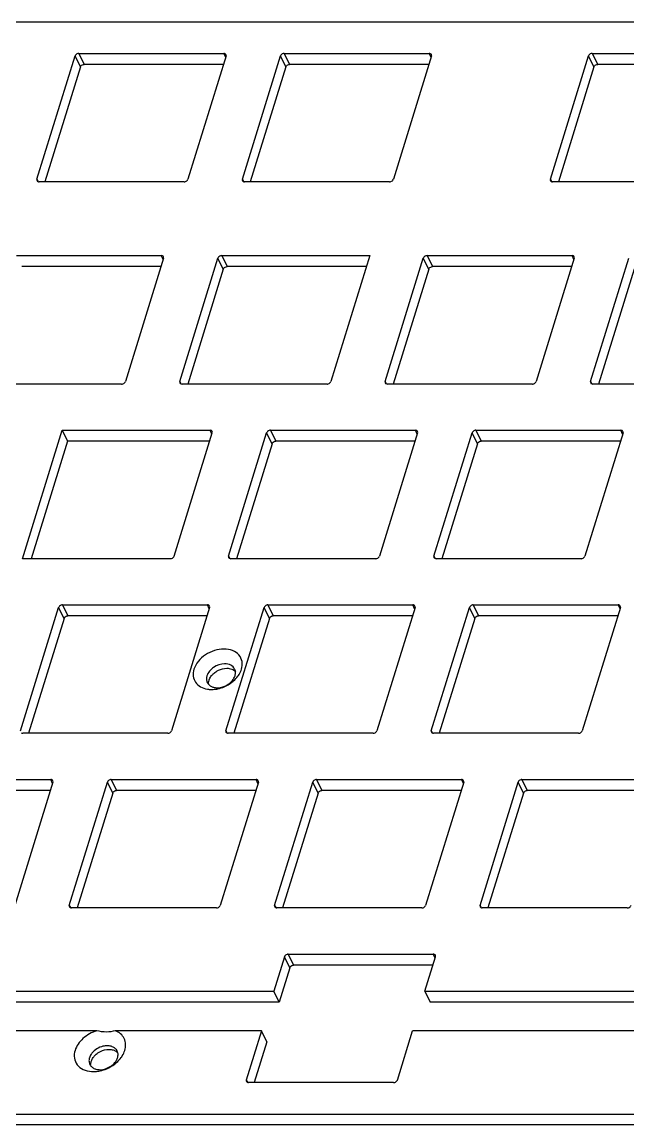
# Model space of a CAD drawing. Header units: inches. Extents: x 19872 to 20895, y -3871 to -3154.
# Drawn here: x 20554.5 to 20606.2, y -3346.9 to -3252.9 of the extents above; entities that cross this region are included whole.
import ezdxf

# ---------------------------------------------------------------- set-up
doc = ezdxf.new("R2010")
doc.units = ezdxf.units.IN
doc.header["$LTSCALE"] = 1.21
doc.header["$MEASUREMENT"] = 0
doc.layers.get('0').update_dxf_attribs({"linetype": 'CONTINUOUS'})

msp = doc.modelspace()

# ---------------------------------------------------------------- linework, layer by layer
at = {"color": 7, "linetype": 'Continuous'}
for p, q in [((20805.664, -3252.895), (20489.187, -3252.895)), ((20555.795, -3266.289), (20559.041, -3255.785)), ((20559.499, -3256.717), (20559.041, -3255.785)), ((20559.367, -3255.566), (20559.824, -3256.498)), ((20559.367, -3255.566), (20571.718, -3255.566)), ((20571.908, -3255.785), (20568.662, -3266.289)), ((20571.876, -3255.888), (20571.718, -3255.566)), ((20573.295, -3266.289), (20576.541, -3255.785)), ((20576.999, -3256.717), (20576.541, -3255.785)), ((20576.867, -3255.566), (20577.324, -3256.498)), ((20576.867, -3255.566), (20589.218, -3255.566)), ((20589.408, -3255.785), (20586.162, -3266.289)), ((20589.377, -3255.888), (20589.218, -3255.566)), ((20599.545, -3266.289), (20602.791, -3255.785)), ((20603.249, -3256.717), (20602.791, -3255.785)), ((20603.117, -3255.566), (20603.575, -3256.498)), ((20603.117, -3255.566), (20615.469, -3255.566)), ((20559.499, -3256.717), (20556.473, -3266.509)), ((20571.688, -3256.498), (20559.824, -3256.498)), ((20576.999, -3256.717), (20573.973, -3266.509)), ((20589.188, -3256.498), (20577.324, -3256.498)), ((20603.249, -3256.717), (20600.223, -3266.509)), ((20615.438, -3256.498), (20603.575, -3256.498)), ((20555.795, -3266.289), (20555.89, -3266.484)), ((20568.337, -3266.509), (20555.985, -3266.509)), ((20573.295, -3266.289), (20573.391, -3266.484)), ((20585.837, -3266.509), (20573.485, -3266.509)), ((20599.545, -3266.289), (20599.641, -3266.484)), ((20612.087, -3266.509), (20599.735, -3266.509)), ((20554.04, -3272.801), (20566.392, -3272.801)), ((20566.362, -3273.734), (20554.498, -3273.734)), ((20566.582, -3273.021), (20563.336, -3283.525)), ((20566.55, -3273.124), (20566.392, -3272.801)), ((20567.969, -3283.525), (20571.215, -3273.021)), ((20571.673, -3273.953), (20571.215, -3273.021)), ((20571.541, -3272.801), (20571.998, -3273.734)), ((20571.541, -3272.801), (20584.15, -3272.801)), ((20583.862, -3273.734), (20571.998, -3273.734)), ((20584.15, -3272.801), (20580.836, -3283.525)), ((20585.469, -3283.525), (20588.715, -3273.021)), ((20589.173, -3273.953), (20588.715, -3273.021)), ((20589.041, -3272.801), (20589.498, -3273.734)), ((20589.041, -3272.801), (20601.392, -3272.801)), ((20601.362, -3273.734), (20589.498, -3273.734)), ((20601.582, -3273.021), (20598.336, -3283.525)), ((20601.55, -3273.124), (20601.392, -3272.801)), ((20602.969, -3283.525), (20606.215, -3273.021)), ((20571.673, -3273.953), (20568.647, -3283.745)), ((20589.173, -3273.953), (20586.147, -3283.745)), ((20606.673, -3273.953), (20603.647, -3283.745)), ((20563.01, -3283.745), (20550.659, -3283.745)), ((20567.969, -3283.525), (20568.064, -3283.72)), ((20580.51, -3283.745), (20568.159, -3283.745)), ((20585.469, -3283.525), (20585.564, -3283.72)), ((20598.011, -3283.745), (20585.659, -3283.745)), ((20602.969, -3283.525), (20603.065, -3283.72)), ((20615.511, -3283.745), (20603.159, -3283.745)), ((20554.552, -3298.628), (20557.933, -3287.685)), ((20557.933, -3287.685), (20558.391, -3288.617)), ((20557.933, -3287.685), (20570.543, -3287.685)), ((20570.701, -3288.007), (20570.543, -3287.685)), ((20575.691, -3287.685), (20576.149, -3288.617)), ((20575.691, -3287.685), (20588.043, -3287.685)), ((20588.201, -3288.007), (20588.043, -3287.685)), ((20593.192, -3287.685), (20593.649, -3288.617)), ((20593.192, -3287.685), (20605.543, -3287.685)), ((20605.701, -3288.007), (20605.543, -3287.685)), ((20558.391, -3288.617), (20555.297, -3298.628)), ((20570.512, -3288.617), (20558.391, -3288.617)), ((20567.487, -3298.408), (20570.733, -3287.904)), ((20572.12, -3298.408), (20575.366, -3287.904)), ((20575.823, -3288.836), (20575.366, -3287.904)), ((20588.013, -3288.617), (20576.149, -3288.617)), ((20588.233, -3287.904), (20584.987, -3298.408)), ((20589.62, -3298.408), (20592.866, -3287.904)), ((20593.324, -3288.836), (20592.866, -3287.904)), ((20605.513, -3288.617), (20593.649, -3288.617)), ((20605.733, -3287.904), (20602.487, -3298.408)), ((20575.823, -3288.836), (20572.798, -3298.628)), ((20593.324, -3288.836), (20590.298, -3298.628)), ((20567.161, -3298.628), (20554.552, -3298.628)), ((20572.12, -3298.408), (20572.215, -3298.603)), ((20584.661, -3298.628), (20572.31, -3298.628)), ((20589.62, -3298.408), (20589.715, -3298.603)), ((20602.161, -3298.628), (20589.81, -3298.628)), ((20554.395, -3313.292), (20557.641, -3302.787)), ((20558.099, -3303.72), (20557.641, -3302.787)), ((20557.967, -3302.568), (20558.425, -3303.5)), ((20557.967, -3302.568), (20570.319, -3302.568)), ((20570.509, -3302.787), (20567.263, -3313.292)), ((20570.477, -3302.89), (20570.319, -3302.568)), ((20571.895, -3313.292), (20575.142, -3302.787)), ((20575.599, -3303.72), (20575.142, -3302.787)), ((20575.467, -3302.568), (20575.925, -3303.5)), ((20575.467, -3302.568), (20587.819, -3302.568)), ((20588.009, -3302.787), (20584.763, -3313.292)), ((20587.977, -3302.89), (20587.819, -3302.568)), ((20589.396, -3313.292), (20592.642, -3302.787)), ((20593.099, -3303.72), (20592.642, -3302.787)), ((20592.967, -3302.568), (20593.425, -3303.5)), ((20592.967, -3302.568), (20605.319, -3302.568)), ((20605.509, -3302.787), (20602.263, -3313.292)), ((20605.477, -3302.89), (20605.319, -3302.568)), ((20558.099, -3303.72), (20555.073, -3313.511)), ((20570.288, -3303.5), (20558.425, -3303.5)), ((20575.599, -3303.72), (20572.573, -3313.511)), ((20587.788, -3303.5), (20575.925, -3303.5)), ((20593.099, -3303.72), (20590.074, -3313.511)), ((20605.289, -3303.5), (20593.425, -3303.5)), ((20566.937, -3313.511), (20554.585, -3313.511)), ((20571.895, -3313.292), (20571.991, -3313.486)), ((20584.437, -3313.511), (20572.086, -3313.511)), ((20589.396, -3313.292), (20589.491, -3313.486)), ((20601.937, -3313.511), (20589.586, -3313.511)), ((20544.618, -3317.451), (20556.969, -3317.451)), ((20557.159, -3317.67), (20553.913, -3328.175)), ((20557.127, -3317.774), (20556.969, -3317.451)), ((20558.546, -3328.175), (20561.792, -3317.67)), ((20562.25, -3318.603), (20561.792, -3317.67)), ((20562.118, -3317.451), (20562.575, -3318.384)), ((20562.118, -3317.451), (20574.469, -3317.451)), ((20574.659, -3317.67), (20571.413, -3328.175)), ((20574.628, -3317.774), (20574.469, -3317.451)), ((20576.046, -3328.175), (20579.292, -3317.67)), ((20579.75, -3318.603), (20579.292, -3317.67)), ((20579.618, -3317.451), (20580.076, -3318.384)), ((20579.618, -3317.451), (20591.969, -3317.451)), ((20592.16, -3317.67), (20588.914, -3328.175)), ((20592.128, -3317.774), (20591.969, -3317.451)), ((20593.546, -3328.175), (20596.793, -3317.67)), ((20597.25, -3318.603), (20596.793, -3317.67)), ((20597.118, -3317.451), (20597.576, -3318.384)), ((20597.118, -3317.451), (20609.47, -3317.451)), ((20556.939, -3318.384), (20545.075, -3318.384)), ((20562.25, -3318.603), (20559.224, -3328.394)), ((20574.439, -3318.384), (20562.575, -3318.384)), ((20579.75, -3318.603), (20576.724, -3328.394)), ((20591.939, -3318.384), (20580.076, -3318.384)), ((20597.25, -3318.603), (20594.224, -3328.394)), ((20609.439, -3318.384), (20597.576, -3318.384)), ((20558.546, -3328.175), (20558.642, -3328.369)), ((20576.046, -3328.175), (20576.142, -3328.369)), ((20593.546, -3328.175), (20593.642, -3328.369)), ((20571.088, -3328.394), (20558.736, -3328.394)), ((20588.588, -3328.394), (20576.236, -3328.394)), ((20606.088, -3328.394), (20593.737, -3328.394)), ((20576.881, -3332.554), (20575.972, -3335.495)), ((20577.338, -3333.486), (20576.881, -3332.554)), ((20577.206, -3332.334), (20577.664, -3333.267)), ((20577.206, -3332.334), (20589.558, -3332.334)), ((20588.839, -3335.495), (20589.748, -3332.554)), ((20589.716, -3332.657), (20589.558, -3332.334)), ((20577.338, -3333.486), (20576.429, -3336.427)), ((20589.528, -3333.267), (20577.664, -3333.267)), ((20539.668, -3335.495), (20575.972, -3335.495)), ((20576.429, -3336.427), (20575.972, -3335.495)), ((20588.839, -3335.495), (20589.296, -3336.427)), ((20588.839, -3335.495), (20625.143, -3335.495)), ((20576.429, -3336.427), (20540.126, -3336.427)), ((20625.6, -3336.427), (20589.296, -3336.427)), ((20560.889, -3338.863), (20538.627, -3338.863)), ((20574.931, -3338.863), (20562.465, -3338.863)), ((20574.931, -3338.863), (20573.635, -3343.058)), ((20575.388, -3339.796), (20574.931, -3338.863)), ((20586.502, -3343.058), (20587.798, -3338.863)), ((20624.102, -3338.863), (20587.798, -3338.863)), ((20575.388, -3339.796), (20574.312, -3343.277)), ((20573.635, -3343.058), (20573.73, -3343.253)), ((20586.176, -3343.277), (20573.825, -3343.277)), ((20460.429, -3345.954), (20776.907, -3345.954)), ((20777.364, -3346.886), (20460.887, -3346.886))]:
    msp.add_line(p, q, dxfattribs=at)
for centre, radius, start, end in [((20570.922, -3308.882), 0.686, 194.17779, 220.93074), ((20570.941, -3308.865), 0.712, 220.92419, 223.53991), ((20570.65, -3307.655), 2.119, 261.09539, 265.44702), ((20560.918, -3341.425), 0.691, 206.22121, 221.04871)]:
    msp.add_arc(centre, radius, start, end, dxfattribs=at)
for points, knots in [([(20559.367, -3255.566), (20559.332, -3255.566), (20559.198, -3255.588), (20559.071, -3255.689), (20559.041, -3255.785)], [0, 0, 0, 0, 0.25896, 1, 1, 1, 1]), ([(20571.902, -3255.662), (20571.887, -3255.632), (20571.83, -3255.579), (20571.757, -3255.566), (20571.718, -3255.566)], [0, 0, 0, 0, 0.463406, 1, 1, 1, 1]), ([(20576.867, -3255.566), (20576.832, -3255.566), (20576.699, -3255.588), (20576.571, -3255.689), (20576.541, -3255.785)], [0, 0, 0, 0, 0.25896, 1, 1, 1, 1]), ([(20589.402, -3255.662), (20589.387, -3255.632), (20589.331, -3255.579), (20589.257, -3255.566), (20589.218, -3255.566)], [0, 0, 0, 0, 0.463406, 1, 1, 1, 1]), ([(20603.117, -3255.566), (20603.082, -3255.566), (20602.949, -3255.588), (20602.821, -3255.689), (20602.791, -3255.785)], [0, 0, 0, 0, 0.25896, 1, 1, 1, 1]), ([(20559.499, -3256.717), (20559.508, -3256.687), (20559.576, -3256.567), (20559.721, -3256.498), (20559.824, -3256.498)], [0, 0, 0, 0, 0.234577, 1, 1, 1, 1]), ([(20576.999, -3256.717), (20577.008, -3256.687), (20577.076, -3256.567), (20577.221, -3256.498), (20577.324, -3256.498)], [0, 0, 0, 0, 0.234577, 1, 1, 1, 1]), ([(20603.249, -3256.717), (20603.258, -3256.687), (20603.327, -3256.567), (20603.471, -3256.498), (20603.575, -3256.498)], [0, 0, 0, 0, 0.234577, 1, 1, 1, 1]), ([(20568.337, -3266.509), (20568.372, -3266.509), (20568.505, -3266.487), (20568.633, -3266.385), (20568.662, -3266.289)], [0, 0, 0, 0, 0.25896, 1, 1, 1, 1]), ([(20585.837, -3266.509), (20585.872, -3266.509), (20586.005, -3266.487), (20586.133, -3266.385), (20586.162, -3266.289)], [0, 0, 0, 0, 0.25896, 1, 1, 1, 1]), ([(20566.576, -3272.897), (20566.561, -3272.868), (20566.504, -3272.815), (20566.43, -3272.801), (20566.392, -3272.801)], [0, 0, 0, 0, 0.463406, 1, 1, 1, 1]), ([(20571.541, -3272.801), (20571.506, -3272.801), (20571.372, -3272.823), (20571.245, -3272.925), (20571.215, -3273.021)], [0, 0, 0, 0, 0.25896, 1, 1, 1, 1]), ([(20571.673, -3273.953), (20571.682, -3273.923), (20571.75, -3273.803), (20571.894, -3273.734), (20571.998, -3273.734)], [0, 0, 0, 0, 0.234577, 1, 1, 1, 1]), ([(20589.041, -3272.801), (20589.006, -3272.801), (20588.872, -3272.823), (20588.745, -3272.925), (20588.715, -3273.021)], [0, 0, 0, 0, 0.25896, 1, 1, 1, 1]), ([(20589.173, -3273.953), (20589.182, -3273.923), (20589.25, -3273.803), (20589.395, -3273.734), (20589.498, -3273.734)], [0, 0, 0, 0, 0.234577, 1, 1, 1, 1]), ([(20601.576, -3272.897), (20601.561, -3272.868), (20601.505, -3272.815), (20601.431, -3272.801), (20601.392, -3272.801)], [0, 0, 0, 0, 0.463406, 1, 1, 1, 1]), ([(20563.01, -3283.745), (20563.045, -3283.745), (20563.179, -3283.723), (20563.306, -3283.621), (20563.336, -3283.525)], [0, 0, 0, 0, 0.25896, 1, 1, 1, 1]), ([(20580.51, -3283.745), (20580.545, -3283.745), (20580.679, -3283.723), (20580.807, -3283.621), (20580.836, -3283.525)], [0, 0, 0, 0, 0.25896, 1, 1, 1, 1]), ([(20598.011, -3283.745), (20598.046, -3283.745), (20598.179, -3283.723), (20598.307, -3283.621), (20598.336, -3283.525)], [0, 0, 0, 0, 0.25896, 1, 1, 1, 1]), ([(20570.726, -3287.781), (20570.712, -3287.751), (20570.655, -3287.698), (20570.581, -3287.685), (20570.543, -3287.685)], [0, 0, 0, 0, 0.463406, 1, 1, 1, 1]), ([(20575.691, -3287.685), (20575.656, -3287.685), (20575.523, -3287.707), (20575.395, -3287.808), (20575.366, -3287.904)], [0, 0, 0, 0, 0.25896, 1, 1, 1, 1]), ([(20588.227, -3287.781), (20588.212, -3287.751), (20588.155, -3287.698), (20588.081, -3287.685), (20588.043, -3287.685)], [0, 0, 0, 0, 0.463406, 1, 1, 1, 1]), ([(20593.192, -3287.685), (20593.157, -3287.685), (20593.023, -3287.707), (20592.896, -3287.808), (20592.866, -3287.904)], [0, 0, 0, 0, 0.25896, 1, 1, 1, 1]), ([(20605.727, -3287.781), (20605.712, -3287.751), (20605.655, -3287.698), (20605.582, -3287.685), (20605.543, -3287.685)], [0, 0, 0, 0, 0.463406, 1, 1, 1, 1]), ([(20575.823, -3288.836), (20575.833, -3288.806), (20575.901, -3288.686), (20576.045, -3288.617), (20576.149, -3288.617)], [0, 0, 0, 0, 0.234577, 1, 1, 1, 1]), ([(20593.324, -3288.836), (20593.333, -3288.806), (20593.401, -3288.686), (20593.545, -3288.617), (20593.649, -3288.617)], [0, 0, 0, 0, 0.234577, 1, 1, 1, 1]), ([(20567.161, -3298.628), (20567.196, -3298.628), (20567.329, -3298.606), (20567.457, -3298.504), (20567.487, -3298.408)], [0, 0, 0, 0, 0.25896, 1, 1, 1, 1]), ([(20584.661, -3298.628), (20584.696, -3298.628), (20584.83, -3298.606), (20584.957, -3298.504), (20584.987, -3298.408)], [0, 0, 0, 0, 0.25896, 1, 1, 1, 1]), ([(20602.161, -3298.628), (20602.196, -3298.628), (20602.33, -3298.606), (20602.457, -3298.504), (20602.487, -3298.408)], [0, 0, 0, 0, 0.25896, 1, 1, 1, 1]), ([(20557.967, -3302.568), (20557.932, -3302.568), (20557.799, -3302.59), (20557.671, -3302.692), (20557.641, -3302.787)], [0, 0, 0, 0, 0.25896, 1, 1, 1, 1]), ([(20570.502, -3302.664), (20570.488, -3302.634), (20570.431, -3302.581), (20570.357, -3302.568), (20570.319, -3302.568)], [0, 0, 0, 0, 0.463406, 1, 1, 1, 1]), ([(20575.467, -3302.568), (20575.432, -3302.568), (20575.299, -3302.59), (20575.171, -3302.692), (20575.142, -3302.787)], [0, 0, 0, 0, 0.25896, 1, 1, 1, 1]), ([(20588.002, -3302.664), (20587.988, -3302.634), (20587.931, -3302.581), (20587.857, -3302.568), (20587.819, -3302.568)], [0, 0, 0, 0, 0.463406, 1, 1, 1, 1]), ([(20592.967, -3302.568), (20592.932, -3302.568), (20592.799, -3302.59), (20592.671, -3302.692), (20592.642, -3302.787)], [0, 0, 0, 0, 0.25896, 1, 1, 1, 1]), ([(20605.502, -3302.664), (20605.488, -3302.634), (20605.431, -3302.581), (20605.357, -3302.568), (20605.319, -3302.568)], [0, 0, 0, 0, 0.463406, 1, 1, 1, 1]), ([(20558.099, -3303.72), (20558.108, -3303.689), (20558.176, -3303.569), (20558.321, -3303.5), (20558.425, -3303.5)], [0, 0, 0, 0, 0.234577, 1, 1, 1, 1]), ([(20575.599, -3303.72), (20575.609, -3303.689), (20575.677, -3303.569), (20575.821, -3303.5), (20575.925, -3303.5)], [0, 0, 0, 0, 0.234577, 1, 1, 1, 1]), ([(20593.099, -3303.72), (20593.109, -3303.689), (20593.177, -3303.569), (20593.321, -3303.5), (20593.425, -3303.5)], [0, 0, 0, 0, 0.234577, 1, 1, 1, 1]), ([(20573.225, -3308.051), (20573.29, -3307.841), (20573.337, -3307.396), (20573.044, -3306.782), (20572.454, -3306.4), (20571.703, -3306.285), (20570.891, -3306.426), (20569.914, -3306.894), (20569.325, -3307.555), (20569.172, -3308.051)], [0, 0, 0, 0, 0.11158, 0.216046, 0.327089, 0.453024, 0.592442, 0.737252, 1, 1, 1, 1]), ([(20569.172, -3308.051), (20569.114, -3308.24), (20569.064, -3308.632), (20569.268, -3309.191), (20569.722, -3309.592), (20570.114, -3309.716), (20570.322, -3309.748)], [0, 0, 0, 0, 0.25244, 0.487913, 0.730666, 1, 1, 1, 1]), ([(20571.788, -3307.592), (20571.459, -3307.592), (20570.822, -3307.801), (20570.366, -3308.318), (20570.276, -3308.611)], [0, 0, 0, 0, 0.516982, 1, 1, 1, 1]), ([(20570.672, -3308.592), (20570.697, -3308.561), (20570.804, -3308.438), (20570.93, -3308.332), (20571.032, -3308.263)], [0, 0, 0, 0, 0.243595, 1, 1, 1, 1]), ([(20571.032, -3308.263), (20571.102, -3308.216), (20571.388, -3308.052), (20571.721, -3307.966), (20571.966, -3307.965)], [0, 0, 0, 0, 0.256059, 1, 1, 1, 1]), ([(20572.64, -3308.038), (20572.572, -3307.899), (20572.309, -3307.653), (20571.967, -3307.592), (20571.788, -3307.592)], [0, 0, 0, 0, 0.463511, 1, 1, 1, 1]), ([(20571.966, -3307.965), (20572.113, -3307.965), (20572.393, -3308.006), (20572.636, -3308.162), (20572.721, -3308.259)], [0, 0, 0, 0, 0.531386, 1, 1, 1, 1]), ([(20572.67, -3308.611), (20572.68, -3308.578), (20572.712, -3308.451), (20572.717, -3308.316), (20572.7, -3308.221)], [0, 0, 0, 0, 0.260925, 1, 1, 1, 1]), ([(20572.921, -3308.64), (20572.955, -3308.594), (20573.079, -3308.411), (20573.176, -3308.208), (20573.225, -3308.051)], [0, 0, 0, 0, 0.261044, 1, 1, 1, 1]), ([(20570.276, -3308.611), (20570.264, -3308.648), (20570.229, -3308.791), (20570.23, -3308.944), (20570.257, -3309.05)], [0, 0, 0, 0, 0.262386, 1, 1, 1, 1]), ([(20570.426, -3309.355), (20570.445, -3309.376), (20570.533, -3309.458), (20570.64, -3309.518), (20570.724, -3309.551)], [0, 0, 0, 0, 0.241426, 1, 1, 1, 1]), ([(20570.459, -3308.984), (20570.469, -3308.95), (20570.521, -3308.81), (20570.601, -3308.681), (20570.672, -3308.592)], [0, 0, 0, 0, 0.238015, 1, 1, 1, 1]), ([(20571.158, -3309.629), (20571.487, -3309.629), (20572.124, -3309.42), (20572.58, -3308.904), (20572.67, -3308.611)], [0, 0, 0, 0, 0.516982, 1, 1, 1, 1]), ([(20572.409, -3309.159), (20572.458, -3309.121), (20572.646, -3308.966), (20572.813, -3308.786), (20572.921, -3308.64)], [0, 0, 0, 0, 0.256573, 1, 1, 1, 1]), ([(20570.482, -3309.767), (20570.526, -3309.771), (20570.707, -3309.78), (20570.89, -3309.768), (20571.026, -3309.748)], [0, 0, 0, 0, 0.243865, 1, 1, 1, 1]), ([(20570.724, -3309.551), (20570.757, -3309.564), (20570.897, -3309.611), (20571.046, -3309.629), (20571.158, -3309.629)], [0, 0, 0, 0, 0.239429, 1, 1, 1, 1]), ([(20571.026, -3309.748), (20571.087, -3309.74), (20571.335, -3309.695), (20571.576, -3309.618), (20571.751, -3309.544)], [0, 0, 0, 0, 0.245998, 1, 1, 1, 1]), ([(20566.937, -3313.511), (20566.972, -3313.511), (20567.105, -3313.489), (20567.233, -3313.387), (20567.263, -3313.292)], [0, 0, 0, 0, 0.25896, 1, 1, 1, 1]), ([(20584.437, -3313.511), (20584.472, -3313.511), (20584.605, -3313.489), (20584.733, -3313.387), (20584.763, -3313.292)], [0, 0, 0, 0, 0.25896, 1, 1, 1, 1]), ([(20601.937, -3313.511), (20601.972, -3313.511), (20602.106, -3313.489), (20602.233, -3313.387), (20602.263, -3313.292)], [0, 0, 0, 0, 0.25896, 1, 1, 1, 1]), ([(20557.153, -3317.547), (20557.138, -3317.517), (20557.081, -3317.464), (20557.008, -3317.451), (20556.969, -3317.451)], [0, 0, 0, 0, 0.463406, 1, 1, 1, 1]), ([(20562.118, -3317.451), (20562.083, -3317.451), (20561.95, -3317.473), (20561.822, -3317.575), (20561.792, -3317.67)], [0, 0, 0, 0, 0.25896, 1, 1, 1, 1]), ([(20574.653, -3317.547), (20574.638, -3317.517), (20574.582, -3317.464), (20574.508, -3317.451), (20574.469, -3317.451)], [0, 0, 0, 0, 0.463406, 1, 1, 1, 1]), ([(20579.618, -3317.451), (20579.583, -3317.451), (20579.45, -3317.473), (20579.322, -3317.575), (20579.292, -3317.67)], [0, 0, 0, 0, 0.25896, 1, 1, 1, 1]), ([(20592.153, -3317.547), (20592.138, -3317.517), (20592.082, -3317.464), (20592.008, -3317.451), (20591.969, -3317.451)], [0, 0, 0, 0, 0.463406, 1, 1, 1, 1]), ([(20597.118, -3317.451), (20597.083, -3317.451), (20596.95, -3317.473), (20596.822, -3317.575), (20596.793, -3317.67)], [0, 0, 0, 0, 0.25896, 1, 1, 1, 1]), ([(20562.25, -3318.603), (20562.259, -3318.573), (20562.327, -3318.453), (20562.472, -3318.384), (20562.575, -3318.384)], [0, 0, 0, 0, 0.234577, 1, 1, 1, 1]), ([(20579.75, -3318.603), (20579.759, -3318.573), (20579.827, -3318.453), (20579.972, -3318.384), (20580.076, -3318.384)], [0, 0, 0, 0, 0.234577, 1, 1, 1, 1]), ([(20597.25, -3318.603), (20597.259, -3318.573), (20597.328, -3318.453), (20597.472, -3318.384), (20597.576, -3318.384)], [0, 0, 0, 0, 0.234577, 1, 1, 1, 1]), ([(20571.088, -3328.394), (20571.123, -3328.394), (20571.256, -3328.372), (20571.384, -3328.271), (20571.413, -3328.175)], [0, 0, 0, 0, 0.25896, 1, 1, 1, 1]), ([(20588.588, -3328.394), (20588.623, -3328.394), (20588.756, -3328.372), (20588.884, -3328.271), (20588.914, -3328.175)], [0, 0, 0, 0, 0.25896, 1, 1, 1, 1]), ([(20606.088, -3328.394), (20606.123, -3328.394), (20606.256, -3328.372), (20606.384, -3328.271), (20606.414, -3328.175)], [0, 0, 0, 0, 0.25896, 1, 1, 1, 1]), ([(20577.206, -3332.334), (20577.171, -3332.334), (20577.038, -3332.356), (20576.91, -3332.458), (20576.881, -3332.554)], [0, 0, 0, 0, 0.25896, 1, 1, 1, 1]), ([(20589.741, -3332.43), (20589.727, -3332.4), (20589.67, -3332.348), (20589.596, -3332.334), (20589.558, -3332.334)], [0, 0, 0, 0, 0.463406, 1, 1, 1, 1]), ([(20577.338, -3333.486), (20577.348, -3333.456), (20577.416, -3333.336), (20577.56, -3333.267), (20577.664, -3333.267)], [0, 0, 0, 0, 0.234577, 1, 1, 1, 1]), ([(20560.889, -3338.863), (20560.46, -3338.996), (20559.69, -3339.421), (20559.161, -3340.149), (20559.041, -3340.536)], [0, 0, 0, 0, 0.525591, 1, 1, 1, 1]), ([(20562.465, -3338.863), (20562.226, -3338.932), (20561.693, -3339.003), (20561.163, -3338.925), (20560.889, -3338.863)], [0, 0, 0, 0, 0.46866, 1, 1, 1, 1]), ([(20563.278, -3340.536), (20563.331, -3340.366), (20563.383, -3340.019), (20563.259, -3339.511), (20562.936, -3339.099), (20562.63, -3338.927), (20562.465, -3338.863)], [0, 0, 0, 0, 0.258836, 0.50027, 0.741548, 1, 1, 1, 1]), ([(20561.78, -3340.139), (20561.658, -3340.139), (20561.171, -3340.201), (20560.709, -3340.479), (20560.479, -3340.768)], [0, 0, 0, 0, 0.247268, 1, 1, 1, 1]), ([(20560.994, -3340.748), (20561.063, -3340.701), (20561.349, -3340.537), (20561.682, -3340.451), (20561.927, -3340.45)], [0, 0, 0, 0, 0.256059, 1, 1, 1, 1]), ([(20562.214, -3340.217), (20562.181, -3340.204), (20562.041, -3340.157), (20561.892, -3340.139), (20561.78, -3340.139)], [0, 0, 0, 0, 0.239429, 1, 1, 1, 1]), ([(20561.927, -3340.45), (20561.966, -3340.45), (20562.113, -3340.455), (20562.26, -3340.486), (20562.362, -3340.526)], [0, 0, 0, 0, 0.261913, 1, 1, 1, 1]), ([(20562.632, -3340.585), (20562.592, -3340.503), (20562.472, -3340.349), (20562.305, -3340.252), (20562.214, -3340.217)], [0, 0, 0, 0, 0.483211, 1, 1, 1, 1]), ([(20559.041, -3340.536), (20558.976, -3340.747), (20558.926, -3341.187), (20559.189, -3341.804), (20559.742, -3342.215), (20560.201, -3342.316), (20560.442, -3342.332)], [0, 0, 0, 0, 0.24903, 0.48171, 0.72568, 1, 1, 1, 1]), ([(20560.268, -3341.157), (20560.257, -3341.19), (20560.225, -3341.317), (20560.221, -3341.452), (20560.238, -3341.547)], [0, 0, 0, 0, 0.26091, 1, 1, 1, 1]), ([(20560.479, -3340.768), (20560.455, -3340.798), (20560.368, -3340.918), (20560.3, -3341.053), (20560.268, -3341.157)], [0, 0, 0, 0, 0.262308, 1, 1, 1, 1]), ([(20560.42, -3341.468), (20560.431, -3341.434), (20560.482, -3341.294), (20560.562, -3341.165), (20560.633, -3341.076)], [0, 0, 0, 0, 0.238015, 1, 1, 1, 1]), ([(20560.633, -3341.076), (20560.658, -3341.045), (20560.765, -3340.922), (20560.891, -3340.817), (20560.994, -3340.748)], [0, 0, 0, 0, 0.243595, 1, 1, 1, 1]), ([(20561.15, -3342.176), (20561.479, -3342.176), (20562.116, -3341.967), (20562.572, -3341.45), (20562.662, -3341.157)], [0, 0, 0, 0, 0.516985, 1, 1, 1, 1]), ([(20562.362, -3340.526), (20562.394, -3340.538), (20562.512, -3340.591), (20562.619, -3340.672), (20562.683, -3340.744)], [0, 0, 0, 0, 0.261756, 1, 1, 1, 1]), ([(20562.425, -3341.694), (20562.477, -3341.654), (20562.673, -3341.492), (20562.848, -3341.304), (20562.96, -3341.152)], [0, 0, 0, 0, 0.256572, 1, 1, 1, 1]), ([(20562.662, -3341.157), (20562.672, -3341.125), (20562.705, -3340.998), (20562.709, -3340.863), (20562.692, -3340.768)], [0, 0, 0, 0, 0.260932, 1, 1, 1, 1]), ([(20562.96, -3341.152), (20562.996, -3341.103), (20563.126, -3340.911), (20563.228, -3340.699), (20563.278, -3340.536)], [0, 0, 0, 0, 0.26105, 1, 1, 1, 1]), ([(20560.397, -3341.879), (20560.417, -3341.902), (20560.509, -3341.994), (20560.624, -3342.062), (20560.716, -3342.098)], [0, 0, 0, 0, 0.241095, 1, 1, 1, 1]), ([(20560.442, -3342.332), (20560.486, -3342.335), (20560.666, -3342.342), (20560.846, -3342.329), (20560.98, -3342.31)], [0, 0, 0, 0, 0.244277, 1, 1, 1, 1]), ([(20560.716, -3342.098), (20560.749, -3342.111), (20560.889, -3342.158), (20561.038, -3342.176), (20561.15, -3342.176)], [0, 0, 0, 0, 0.239429, 1, 1, 1, 1]), ([(20560.98, -3342.31), (20561.044, -3342.301), (20561.303, -3342.254), (20561.555, -3342.174), (20561.737, -3342.096)], [0, 0, 0, 0, 0.246, 1, 1, 1, 1]), ([(20586.176, -3343.277), (20586.211, -3343.277), (20586.344, -3343.255), (20586.472, -3343.154), (20586.502, -3343.058)], [0, 0, 0, 0, 0.25896, 1, 1, 1, 1])]:
    msp.add_open_spline(points, degree=3, knots=knots, dxfattribs=at)
for points in [[(20571.908, -3255.785), (20571.92, -3255.746), (20571.92, -3255.699), (20571.902, -3255.662)], [(20589.408, -3255.785), (20589.421, -3255.746), (20589.42, -3255.699), (20589.402, -3255.662)], [(20555.795, -3266.289), (20555.783, -3266.329), (20555.783, -3266.376), (20555.801, -3266.413)], [(20555.801, -3266.413), (20555.814, -3266.438), (20555.835, -3266.461), (20555.859, -3266.476)], [(20555.859, -3266.476), (20555.896, -3266.499), (20555.942, -3266.509), (20555.985, -3266.509)], [(20573.295, -3266.289), (20573.283, -3266.329), (20573.284, -3266.376), (20573.302, -3266.413)], [(20573.302, -3266.413), (20573.314, -3266.438), (20573.335, -3266.461), (20573.359, -3266.476)], [(20573.359, -3266.476), (20573.396, -3266.499), (20573.442, -3266.509), (20573.485, -3266.509)], [(20599.545, -3266.289), (20599.533, -3266.329), (20599.534, -3266.376), (20599.552, -3266.413)], [(20599.552, -3266.413), (20599.564, -3266.438), (20599.586, -3266.461), (20599.61, -3266.476)], [(20599.61, -3266.476), (20599.646, -3266.499), (20599.692, -3266.509), (20599.735, -3266.509)], [(20566.582, -3273.021), (20566.594, -3272.981), (20566.594, -3272.934), (20566.576, -3272.897)], [(20601.582, -3273.021), (20601.595, -3272.981), (20601.594, -3272.934), (20601.576, -3272.897)], [(20567.969, -3283.525), (20567.957, -3283.565), (20567.957, -3283.612), (20567.975, -3283.649)], [(20567.975, -3283.649), (20567.988, -3283.674), (20568.009, -3283.696), (20568.033, -3283.712)], [(20568.033, -3283.712), (20568.07, -3283.735), (20568.116, -3283.745), (20568.159, -3283.745)], [(20585.469, -3283.525), (20585.457, -3283.565), (20585.457, -3283.612), (20585.476, -3283.649)], [(20585.476, -3283.649), (20585.488, -3283.674), (20585.509, -3283.696), (20585.533, -3283.712)], [(20585.533, -3283.712), (20585.57, -3283.735), (20585.616, -3283.745), (20585.659, -3283.745)], [(20602.969, -3283.525), (20602.957, -3283.565), (20602.958, -3283.612), (20602.976, -3283.649)], [(20602.976, -3283.649), (20602.988, -3283.674), (20603.009, -3283.696), (20603.034, -3283.712)], [(20603.034, -3283.712), (20603.07, -3283.735), (20603.116, -3283.745), (20603.159, -3283.745)], [(20570.733, -3287.904), (20570.745, -3287.865), (20570.744, -3287.818), (20570.726, -3287.781)], [(20588.233, -3287.904), (20588.245, -3287.865), (20588.245, -3287.818), (20588.227, -3287.781)], [(20605.733, -3287.904), (20605.745, -3287.865), (20605.745, -3287.818), (20605.727, -3287.781)], [(20572.12, -3298.408), (20572.108, -3298.448), (20572.108, -3298.495), (20572.126, -3298.532)], [(20572.126, -3298.532), (20572.139, -3298.557), (20572.16, -3298.58), (20572.184, -3298.595)], [(20572.184, -3298.595), (20572.221, -3298.618), (20572.266, -3298.628), (20572.31, -3298.628)], [(20589.62, -3298.408), (20589.608, -3298.448), (20589.608, -3298.495), (20589.626, -3298.532)], [(20589.626, -3298.532), (20589.639, -3298.557), (20589.66, -3298.58), (20589.684, -3298.595)], [(20589.684, -3298.595), (20589.721, -3298.618), (20589.767, -3298.628), (20589.81, -3298.628)], [(20570.509, -3302.787), (20570.521, -3302.748), (20570.52, -3302.701), (20570.502, -3302.664)], [(20588.009, -3302.787), (20588.021, -3302.748), (20588.02, -3302.701), (20588.002, -3302.664)], [(20605.509, -3302.787), (20605.521, -3302.748), (20605.521, -3302.701), (20605.502, -3302.664)], [(20572.7, -3308.221), (20572.688, -3308.158), (20572.668, -3308.096), (20572.64, -3308.038)], [(20570.426, -3309.352), (20570.418, -3309.301), (20570.416, -3309.249), (20570.419, -3309.197)], [(20570.419, -3309.197), (20570.423, -3309.125), (20570.437, -3309.053), (20570.459, -3308.984)], [(20571.751, -3309.544), (20571.984, -3309.444), (20572.207, -3309.314), (20572.409, -3309.159)], [(20554.46, -3313.478), (20554.496, -3313.501), (20554.542, -3313.511), (20554.585, -3313.511)], [(20571.895, -3313.292), (20571.883, -3313.331), (20571.884, -3313.378), (20571.902, -3313.415)], [(20571.902, -3313.415), (20571.914, -3313.441), (20571.936, -3313.463), (20571.96, -3313.478)], [(20571.96, -3313.478), (20571.997, -3313.501), (20572.042, -3313.511), (20572.086, -3313.511)], [(20589.396, -3313.292), (20589.383, -3313.331), (20589.384, -3313.378), (20589.402, -3313.415)], [(20589.402, -3313.415), (20589.415, -3313.441), (20589.436, -3313.463), (20589.46, -3313.478)], [(20589.46, -3313.478), (20589.497, -3313.501), (20589.542, -3313.511), (20589.586, -3313.511)], [(20557.159, -3317.67), (20557.171, -3317.631), (20557.171, -3317.584), (20557.153, -3317.547)], [(20574.659, -3317.67), (20574.672, -3317.631), (20574.671, -3317.584), (20574.653, -3317.547)], [(20592.16, -3317.67), (20592.172, -3317.631), (20592.171, -3317.584), (20592.153, -3317.547)], [(20558.546, -3328.175), (20558.534, -3328.214), (20558.535, -3328.261), (20558.553, -3328.298)], [(20576.046, -3328.175), (20576.034, -3328.214), (20576.035, -3328.261), (20576.053, -3328.298)], [(20593.546, -3328.175), (20593.534, -3328.214), (20593.535, -3328.261), (20593.553, -3328.298)], [(20558.553, -3328.298), (20558.565, -3328.324), (20558.586, -3328.346), (20558.61, -3328.361)], [(20558.61, -3328.361), (20558.647, -3328.384), (20558.693, -3328.394), (20558.736, -3328.394)], [(20576.053, -3328.298), (20576.065, -3328.324), (20576.086, -3328.346), (20576.111, -3328.361)], [(20576.111, -3328.361), (20576.147, -3328.384), (20576.193, -3328.394), (20576.236, -3328.394)], [(20593.553, -3328.298), (20593.565, -3328.324), (20593.587, -3328.346), (20593.611, -3328.361)], [(20593.611, -3328.361), (20593.648, -3328.384), (20593.693, -3328.394), (20593.737, -3328.394)], [(20589.748, -3332.554), (20589.76, -3332.514), (20589.759, -3332.467), (20589.741, -3332.43)], [(20562.692, -3340.768), (20562.68, -3340.705), (20562.66, -3340.642), (20562.632, -3340.585)], [(20560.238, -3341.547), (20560.25, -3341.61), (20560.27, -3341.672), (20560.298, -3341.73)], [(20560.38, -3341.742), (20560.378, -3341.65), (20560.393, -3341.556), (20560.42, -3341.468)], [(20561.737, -3342.096), (20561.982, -3341.992), (20562.215, -3341.856), (20562.425, -3341.694)], [(20573.635, -3343.058), (20573.622, -3343.097), (20573.623, -3343.144), (20573.641, -3343.181)], [(20573.641, -3343.181), (20573.654, -3343.207), (20573.675, -3343.229), (20573.699, -3343.244)], [(20573.699, -3343.244), (20573.736, -3343.267), (20573.781, -3343.277), (20573.825, -3343.277)]]:
    msp.add_open_spline(points, degree=3, dxfattribs=at)

doc.saveas('drawing.dxf')
